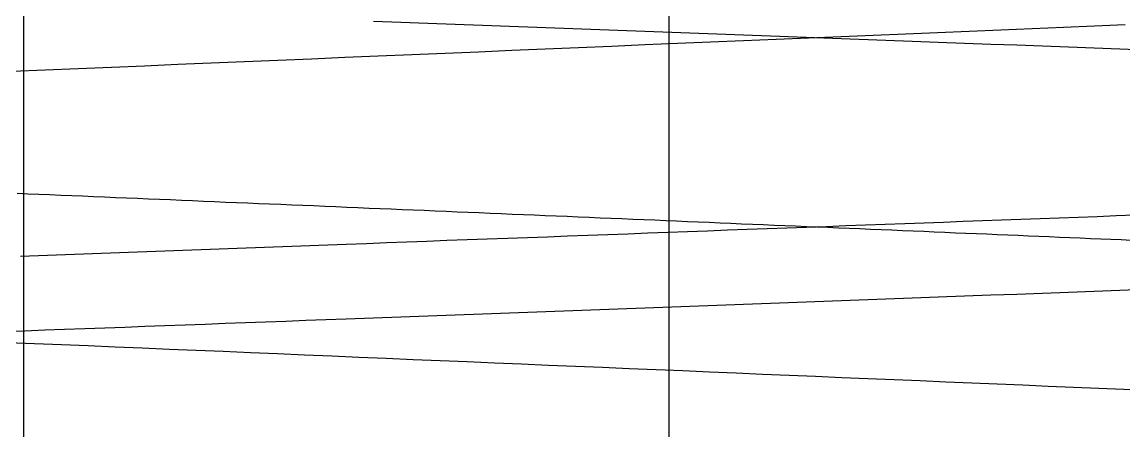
# Model space of a CAD drawing. Header units: millimetres. Extents: x 0 to 36.4, y -3.4 to 62.
# Drawn here: x 32.359 to 33.657, y 58.516 to 58.999 of the extents above; entities that cross this region are included whole.
import ezdxf

# ---------------------------------------------------------------- set-up
doc = ezdxf.new("R2010")
doc.units = ezdxf.units.MM

msp = doc.modelspace()

# ---------------------------------------------------------------- linework, layer by layer
at = {"color": 7, "linetype": 'Continuous'}
for p, q in [((32.3606, 59.7992), (32.3606, 52.4992)), ((33.1206, 59.7992), (33.1206, 52.4992)), ((32.3606, 58.9992), (32.3606, 55.6892)), ((32.7727, 59), (32.8048, 58.9988)), ((32.8048, 58.9988), (32.8369, 58.9976)), ((32.8369, 58.9976), (32.869, 58.9964)), ((32.869, 58.9964), (32.901, 58.9952)), ((32.901, 58.9952), (32.933, 58.994)), ((32.933, 58.994), (32.965, 58.9928)), ((32.965, 58.9928), (32.997, 58.9916)), ((32.997, 58.9916), (33.0289, 58.9905)), ((33.0289, 58.9905), (33.0608, 58.9893)), ((33.1206, 58.9992), (33.1206, 55.6892)), ((33.5488, 58.9911), (33.5118, 58.9895)), ((33.5856, 58.9926), (33.5488, 58.9911)), ((33.6222, 58.9942), (33.5856, 58.9926)), ((33.6585, 58.9957), (33.6222, 58.9942)), ((33.0608, 58.9893), (33.0926, 58.9881)), ((33.0926, 58.9881), (33.1244, 58.9869)), ((33.1244, 58.9869), (33.1561, 58.9858)), ((33.1561, 58.9858), (33.1878, 58.9846)), ((33.1878, 58.9846), (33.2194, 58.9834)), ((33.247, 58.9784), (33.2085, 58.9767)), ((33.2194, 58.9834), (33.2509, 58.9822)), ((33.2854, 58.98), (33.247, 58.9784)), ((33.2509, 58.9822), (33.2824, 58.9811)), ((33.2824, 58.9811), (33.3137, 58.9799)), ((33.3236, 58.9816), (33.2854, 58.98)), ((33.3137, 58.9799), (33.345, 58.9788)), ((33.3616, 58.9832), (33.3236, 58.9816)), ((33.345, 58.9788), (33.3762, 58.9776)), ((33.3995, 58.9848), (33.3616, 58.9832)), ((33.3762, 58.9776), (33.4073, 58.9765)), ((33.4371, 58.9864), (33.3995, 58.9848)), ((33.4746, 58.9879), (33.4371, 58.9864)), ((33.5118, 58.9895), (33.4746, 58.9879)), ((32.9358, 58.9653), (32.8965, 58.9636)), ((32.975, 58.9669), (32.9358, 58.9653)), ((33.0142, 58.9686), (32.975, 58.9669)), ((33.0533, 58.9702), (33.0142, 58.9686)), ((33.0923, 58.9719), (33.0533, 58.9702)), ((33.1311, 58.9735), (33.0923, 58.9719)), ((33.1699, 58.9751), (33.1311, 58.9735)), ((33.2085, 58.9767), (33.1699, 58.9751)), ((33.4073, 58.9765), (33.4382, 58.9753)), ((33.4382, 58.9753), (33.4691, 58.9742)), ((33.4691, 58.9742), (33.4999, 58.973)), ((33.4999, 58.973), (33.5306, 58.9719)), ((33.5306, 58.9719), (33.5611, 58.9708)), ((33.5611, 58.9708), (33.5915, 58.9696)), ((33.5915, 58.9696), (33.6218, 58.9685)), ((33.6218, 58.9685), (33.652, 58.9674)), ((33.652, 58.9674), (33.682, 58.9663)), ((32.6209, 58.952), (32.5815, 58.9503)), ((32.6602, 58.9537), (32.6209, 58.952)), ((32.6996, 58.9553), (32.6602, 58.9537)), ((32.739, 58.957), (32.6996, 58.9553)), ((32.7784, 58.9586), (32.739, 58.957)), ((32.8178, 58.9603), (32.7784, 58.9586)), ((32.8572, 58.962), (32.8178, 58.9603)), ((32.8965, 58.9636), (32.8572, 58.962)), ((32.3858, 58.9421), (32.347, 58.9405)), ((32.4248, 58.9438), (32.3858, 58.9421)), ((32.4639, 58.9454), (32.4248, 58.9438)), ((32.503, 58.947), (32.4639, 58.9454)), ((32.5423, 58.9487), (32.503, 58.947)), ((32.5815, 58.9503), (32.5423, 58.9487)), ((32.3528, 58.797), (32.3657, 58.7964)), ((32.3657, 58.7964), (32.3785, 58.7959)), ((32.3785, 58.7959), (32.3914, 58.7954)), ((32.3914, 58.7954), (32.4043, 58.7948)), ((32.4043, 58.7948), (32.4172, 58.7943)), ((32.4172, 58.7943), (32.4301, 58.7937)), ((32.4301, 58.7937), (32.443, 58.7932)), ((32.443, 58.7932), (32.4559, 58.7926)), ((32.4559, 58.7926), (32.4688, 58.7921)), ((32.4688, 58.7921), (32.4818, 58.7916)), ((32.4818, 58.7916), (32.4947, 58.791)), ((32.4947, 58.791), (32.5076, 58.7905)), ((32.5076, 58.7905), (32.5206, 58.7899)), ((32.5206, 58.7899), (32.5336, 58.7894)), ((32.5336, 58.7894), (32.5465, 58.7888)), ((32.5465, 58.7888), (32.5595, 58.7883)), ((32.5595, 58.7883), (32.5725, 58.7877)), ((32.5725, 58.7877), (32.5854, 58.7872)), ((32.5854, 58.7872), (32.5984, 58.7866)), ((32.5984, 58.7866), (32.6114, 58.7861)), ((32.6114, 58.7861), (32.6244, 58.7855)), ((32.6244, 58.7855), (32.6374, 58.785)), ((32.6374, 58.785), (32.6504, 58.7845)), ((32.6504, 58.7845), (32.6634, 58.7839)), ((32.6634, 58.7839), (32.6764, 58.7834)), ((32.6764, 58.7834), (32.6894, 58.7828)), ((32.6894, 58.7828), (32.7024, 58.7823)), ((32.7024, 58.7823), (32.7154, 58.7817)), ((32.7154, 58.7817), (32.7284, 58.7812)), ((32.7284, 58.7812), (32.7414, 58.7806)), ((32.7414, 58.7806), (32.7544, 58.7801)), ((32.7544, 58.7801), (32.7675, 58.7795)), ((32.7675, 58.7795), (32.7805, 58.779)), ((32.7805, 58.779), (32.7935, 58.7784)), ((32.7935, 58.7784), (32.8065, 58.7779)), ((32.8065, 58.7779), (32.8195, 58.7773)), ((32.8195, 58.7773), (32.8325, 58.7768)), ((32.8325, 58.7768), (32.8455, 58.7762)), ((32.8455, 58.7762), (32.8584, 58.7757)), ((32.8584, 58.7757), (32.8714, 58.7751)), ((32.8714, 58.7751), (32.8844, 58.7746)), ((32.8844, 58.7746), (32.8974, 58.7741)), ((32.8974, 58.7741), (32.9104, 58.7735)), ((32.9104, 58.7735), (32.9233, 58.773)), ((32.9233, 58.773), (32.9363, 58.7724)), ((32.9363, 58.7724), (32.9493, 58.7719)), ((32.9493, 58.7719), (32.9622, 58.7713)), ((32.9622, 58.7713), (32.9751, 58.7708)), ((32.9751, 58.7708), (32.9881, 58.7702)), ((32.9881, 58.7702), (33.001, 58.7697)), ((33.001, 58.7697), (33.0139, 58.7691)), ((33.6478, 58.7702), (33.6255, 58.7693)), ((33.6701, 58.771), (33.6478, 58.7702)), ((33.0139, 58.7691), (33.0268, 58.7686)), ((33.0268, 58.7686), (33.0398, 58.7681)), ((33.0398, 58.7681), (33.0526, 58.7675)), ((33.0526, 58.7675), (33.0655, 58.767)), ((33.0655, 58.767), (33.0784, 58.7664)), ((33.0784, 58.7664), (33.0913, 58.7659)), ((33.0913, 58.7659), (33.1041, 58.7654)), ((33.1041, 58.7654), (33.117, 58.7648)), ((33.117, 58.7648), (33.1298, 58.7643)), ((33.1298, 58.7643), (33.1426, 58.7637)), ((33.1426, 58.7637), (33.1554, 58.7632)), ((33.1554, 58.7632), (33.1682, 58.7627)), ((33.1682, 58.7627), (33.181, 58.7621)), ((33.181, 58.7621), (33.1938, 58.7616)), ((33.1938, 58.7616), (33.2065, 58.761)), ((33.2065, 58.761), (33.2193, 58.7605)), ((33.2193, 58.7605), (33.232, 58.76)), ((33.232, 58.76), (33.2447, 58.7594)), ((33.2447, 58.7594), (33.2574, 58.7589)), ((33.2574, 58.7589), (33.2701, 58.7584)), ((33.283, 58.7566), (33.2597, 58.7558)), ((33.2701, 58.7584), (33.2828, 58.7578)), ((33.2828, 58.7578), (33.2954, 58.7573)), ((33.3062, 58.7575), (33.283, 58.7566)), ((33.2954, 58.7573), (33.3081, 58.7568)), ((33.3294, 58.7584), (33.3062, 58.7575)), ((33.3081, 58.7568), (33.3207, 58.7562)), ((33.3525, 58.7592), (33.3294, 58.7584)), ((33.3756, 58.7601), (33.3525, 58.7592)), ((33.3986, 58.7609), (33.3756, 58.7601)), ((33.4215, 58.7618), (33.3986, 58.7609)), ((33.4444, 58.7626), (33.4215, 58.7618)), ((33.4673, 58.7635), (33.4444, 58.7626)), ((33.4901, 58.7643), (33.4673, 58.7635)), ((33.5128, 58.7652), (33.4901, 58.7643)), ((33.5355, 58.766), (33.5128, 58.7652)), ((33.5581, 58.7668), (33.5355, 58.766)), ((33.5806, 58.7677), (33.5581, 58.7668)), ((33.6031, 58.7685), (33.5806, 58.7677)), ((33.6255, 58.7693), (33.6031, 58.7685)), ((32.9305, 58.7436), (32.9068, 58.7427)), ((32.9542, 58.7445), (32.9305, 58.7436)), ((32.9778, 58.7453), (32.9542, 58.7445)), ((33.0015, 58.7462), (32.9778, 58.7453)), ((33.0251, 58.7471), (33.0015, 58.7462)), ((33.0487, 58.748), (33.0251, 58.7471)), ((33.0723, 58.7488), (33.0487, 58.748)), ((33.0958, 58.7497), (33.0723, 58.7488)), ((33.1194, 58.7506), (33.0958, 58.7497)), ((33.1428, 58.7515), (33.1194, 58.7506)), ((33.1663, 58.7523), (33.1428, 58.7515)), ((33.1897, 58.7532), (33.1663, 58.7523)), ((33.2131, 58.7541), (33.1897, 58.7532)), ((33.2364, 58.7549), (33.2131, 58.7541)), ((33.2597, 58.7558), (33.2364, 58.7549)), ((33.3207, 58.7562), (33.3333, 58.7557)), ((33.3333, 58.7557), (33.3459, 58.7552)), ((33.3459, 58.7552), (33.3584, 58.7546)), ((33.3584, 58.7546), (33.371, 58.7541)), ((33.371, 58.7541), (33.3835, 58.7536)), ((33.3835, 58.7536), (33.396, 58.7531)), ((33.396, 58.7531), (33.4085, 58.7525)), ((33.4085, 58.7525), (33.421, 58.752)), ((33.421, 58.752), (33.4334, 58.7515)), ((33.4334, 58.7515), (33.4459, 58.751)), ((33.4459, 58.751), (33.4583, 58.7504)), ((33.4583, 58.7504), (33.4706, 58.7499)), ((33.4706, 58.7499), (33.483, 58.7494)), ((33.483, 58.7494), (33.4954, 58.7489)), ((33.4954, 58.7489), (33.5077, 58.7484)), ((33.5077, 58.7484), (33.52, 58.7478)), ((33.52, 58.7478), (33.5322, 58.7473)), ((33.5322, 58.7473), (33.5445, 58.7468)), ((33.5445, 58.7468), (33.5567, 58.7463)), ((33.5567, 58.7463), (33.5689, 58.7458)), ((33.5689, 58.7458), (33.5811, 58.7453)), ((33.5811, 58.7453), (33.5932, 58.7448)), ((33.5932, 58.7448), (33.6053, 58.7443)), ((33.6053, 58.7443), (33.6174, 58.7437)), ((33.6174, 58.7437), (33.6295, 58.7432)), ((32.6122, 58.7318), (32.5802, 58.7306)), ((32.6443, 58.733), (32.6122, 58.7318)), ((32.6764, 58.7342), (32.6443, 58.733)), ((32.7085, 58.7354), (32.6764, 58.7342)), ((32.7406, 58.7366), (32.7085, 58.7354)), ((32.7644, 58.7374), (32.7406, 58.7366)), ((32.7881, 58.7383), (32.7644, 58.7374)), ((32.8119, 58.7392), (32.7881, 58.7383)), ((32.8356, 58.7401), (32.8119, 58.7392)), ((32.8593, 58.741), (32.8356, 58.7401)), ((32.8831, 58.7418), (32.8593, 58.741)), ((32.9068, 58.7427), (32.8831, 58.7418)), ((33.6295, 58.7432), (33.6415, 58.7427)), ((33.6415, 58.7427), (33.6535, 58.7422)), ((33.6535, 58.7422), (33.6655, 58.7417)), ((32.3886, 58.7235), (32.3568, 58.7223)), ((32.4204, 58.7247), (32.3886, 58.7235)), ((32.4523, 58.7259), (32.4204, 58.7247)), ((32.4842, 58.7271), (32.4523, 58.7259)), ((32.5162, 58.7282), (32.4842, 58.7271)), ((32.5482, 58.7294), (32.5162, 58.7282)), ((32.5802, 58.7306), (32.5482, 58.7294)), ((33.5611, 58.6788), (33.5306, 58.6776)), ((33.5915, 58.6799), (33.5611, 58.6788)), ((33.6218, 58.681), (33.5915, 58.6799)), ((33.652, 58.6821), (33.6218, 58.681)), ((33.682, 58.6832), (33.652, 58.6821)), ((33.2194, 58.6661), (33.1878, 58.6649)), ((33.2509, 58.6673), (33.2194, 58.6661)), ((33.2824, 58.6684), (33.2509, 58.6673)), ((33.3137, 58.6696), (33.2824, 58.6684)), ((33.345, 58.6707), (33.3137, 58.6696)), ((33.3762, 58.6719), (33.345, 58.6707)), ((33.4073, 58.6731), (33.3762, 58.6719)), ((33.4382, 58.6742), (33.4073, 58.6731)), ((33.4691, 58.6753), (33.4382, 58.6742)), ((33.4999, 58.6765), (33.4691, 58.6753)), ((33.5306, 58.6776), (33.4999, 58.6765)), ((32.869, 58.6531), (32.8369, 58.6519)), ((32.901, 58.6543), (32.869, 58.6531)), ((32.933, 58.6555), (32.901, 58.6543)), ((32.965, 58.6567), (32.933, 58.6555)), ((32.997, 58.6579), (32.965, 58.6567)), ((33.0289, 58.659), (32.997, 58.6579)), ((33.0608, 58.6602), (33.0289, 58.659)), ((33.0926, 58.6614), (33.0608, 58.6602)), ((33.1244, 58.6626), (33.0926, 58.6614)), ((33.1561, 58.6638), (33.1244, 58.6626)), ((33.1878, 58.6649), (33.1561, 58.6638)), ((32.527, 58.6405), (32.5034, 58.6396)), ((32.5507, 58.6413), (32.527, 58.6405)), ((32.5744, 58.6422), (32.5507, 58.6413)), ((32.5981, 58.6431), (32.5744, 58.6422)), ((32.6219, 58.644), (32.5981, 58.6431)), ((32.6456, 58.6448), (32.6219, 58.644)), ((32.6693, 58.6457), (32.6456, 58.6448)), ((32.6931, 58.6466), (32.6693, 58.6457)), ((32.7168, 58.6475), (32.6931, 58.6466)), ((32.7406, 58.6484), (32.7168, 58.6475)), ((32.7727, 58.6496), (32.7406, 58.6484)), ((32.8048, 58.6507), (32.7727, 58.6496)), ((32.8369, 58.6519), (32.8048, 58.6507)), ((32.3618, 58.6343), (32.3384, 58.6335)), ((32.3854, 58.6352), (32.3618, 58.6343)), ((32.4089, 58.6361), (32.3854, 58.6352)), ((32.4325, 58.637), (32.4089, 58.6361)), ((32.4561, 58.6378), (32.4325, 58.637)), ((32.4797, 58.6387), (32.4561, 58.6378)), ((32.5034, 58.6396), (32.4797, 58.6387)), ((32.342, 58.621), (32.3735, 58.6197)), ((32.3735, 58.6197), (32.4051, 58.6184)), ((32.4051, 58.6184), (32.4368, 58.6171)), ((32.4368, 58.6171), (32.4685, 58.6157)), ((32.4685, 58.6157), (32.5003, 58.6144)), ((32.5003, 58.6144), (32.5321, 58.613)), ((32.5321, 58.613), (32.5639, 58.6117)), ((32.5639, 58.6117), (32.5958, 58.6104)), ((32.5958, 58.6104), (32.6277, 58.609)), ((32.6277, 58.609), (32.6597, 58.6077)), ((32.6597, 58.6077), (32.6916, 58.6063)), ((32.6916, 58.6063), (32.7236, 58.605)), ((32.7236, 58.605), (32.7556, 58.6036)), ((32.7556, 58.6036), (32.7875, 58.6023)), ((32.7875, 58.6023), (32.8195, 58.6009)), ((32.8195, 58.6009), (32.8514, 58.5996)), ((32.8514, 58.5996), (32.8833, 58.5983)), ((32.8833, 58.5983), (32.9152, 58.5969)), ((32.9152, 58.5969), (32.9471, 58.5956)), ((32.9471, 58.5956), (32.9789, 58.5942)), ((32.9789, 58.5942), (33.0107, 58.5929)), ((33.0107, 58.5929), (33.0424, 58.5916)), ((33.0424, 58.5916), (33.074, 58.5902)), ((33.074, 58.5902), (33.1056, 58.5889)), ((33.1056, 58.5889), (33.1371, 58.5876)), ((33.1371, 58.5876), (33.1686, 58.5862)), ((33.1686, 58.5862), (33.2, 58.5849)), ((33.2, 58.5849), (33.2312, 58.5836)), ((33.2312, 58.5836), (33.2624, 58.5823)), ((33.2624, 58.5823), (33.2935, 58.581)), ((33.2935, 58.581), (33.3245, 58.5797)), ((33.3245, 58.5797), (33.3553, 58.5784)), ((33.3553, 58.5784), (33.3861, 58.5771)), ((33.3861, 58.5771), (33.4167, 58.5758)), ((33.4167, 58.5758), (33.4472, 58.5745)), ((33.4472, 58.5745), (33.4775, 58.5732)), ((33.4775, 58.5732), (33.5077, 58.572)), ((33.5077, 58.572), (33.5378, 58.5707)), ((33.5378, 58.5707), (33.5677, 58.5694)), ((33.5677, 58.5694), (33.5975, 58.5682)), ((33.5975, 58.5682), (33.6271, 58.5669)), ((33.6271, 58.5669), (33.6566, 58.5657)), ((33.6566, 58.5657), (33.6859, 58.5645))]:
    msp.add_line(p, q, dxfattribs=at)

doc.saveas('drawing.dxf')
